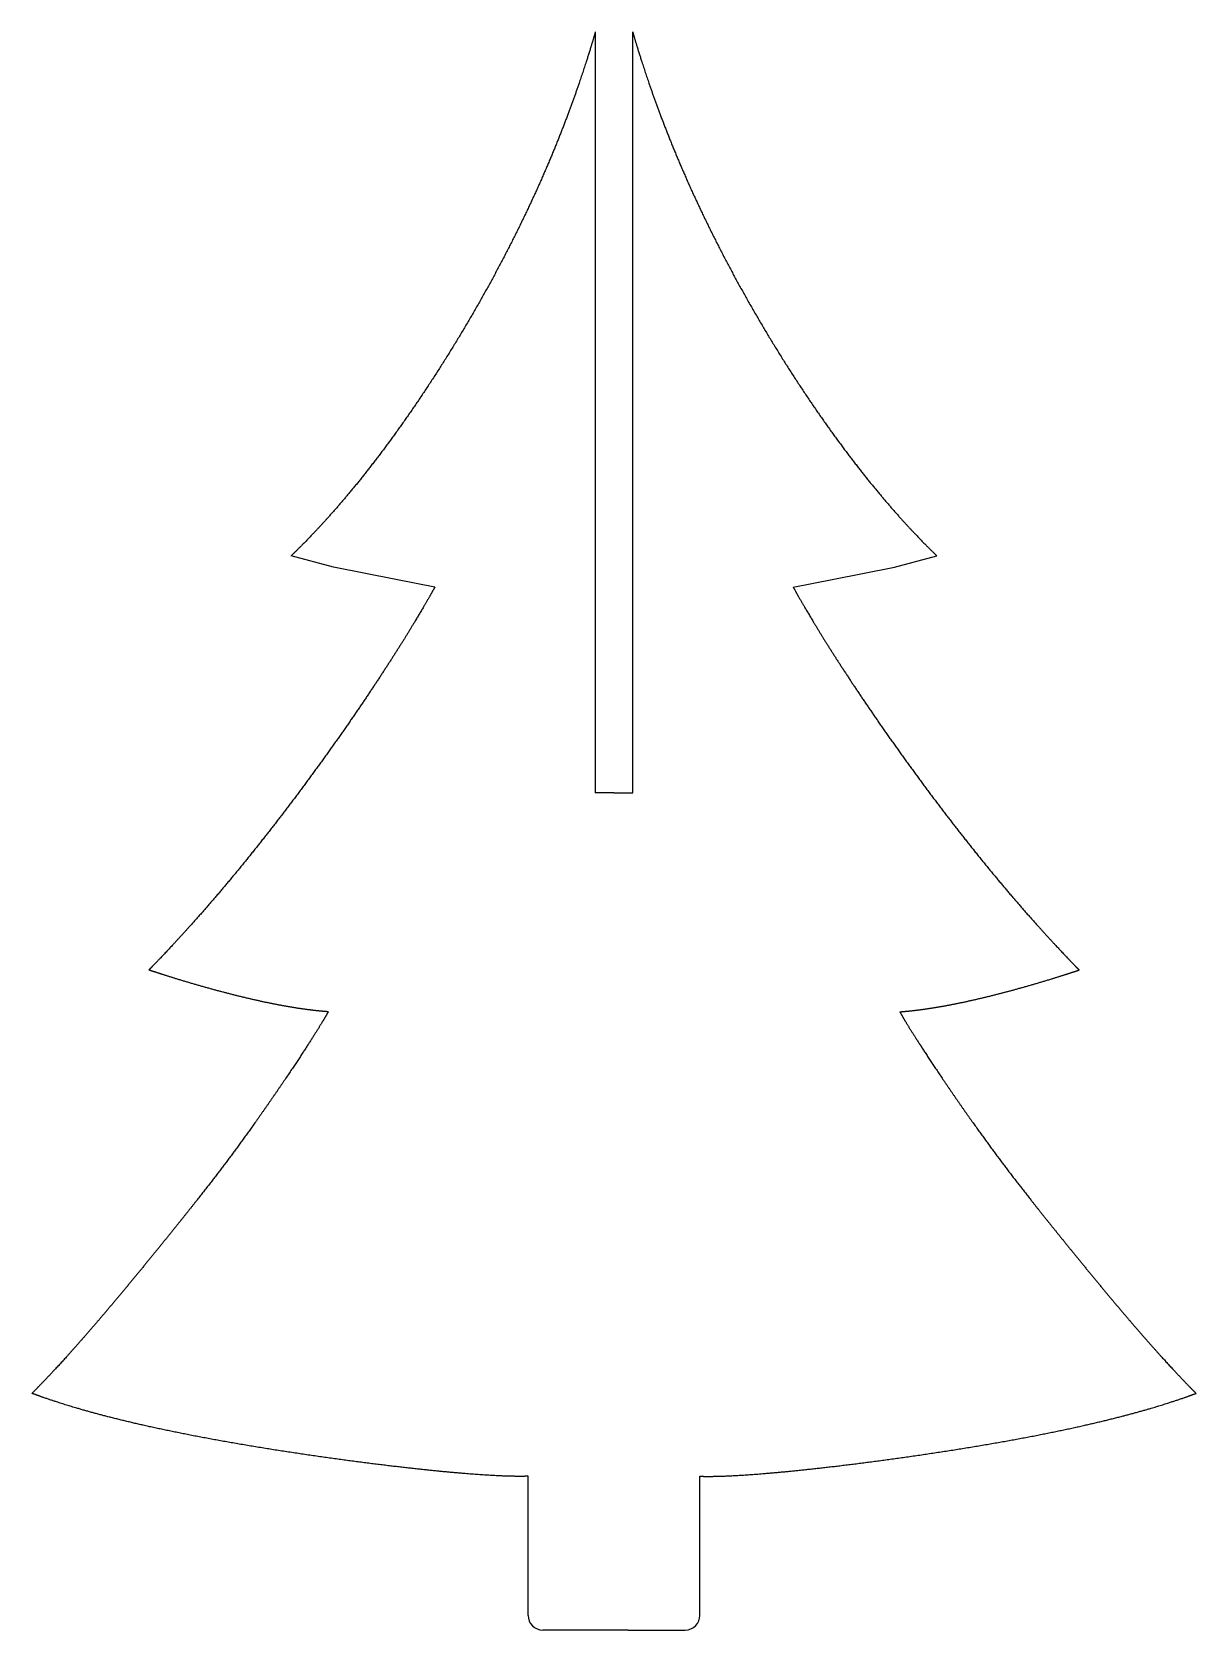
# Model space of a CAD drawing. Header units: inches. Extents: x -16.25 to -9.99, y -7.3 to 1.29.
import ezdxf

# ---------------------------------------------------------------- set-up
doc = ezdxf.new("R2010")
doc.units = ezdxf.units.IN
doc.layers.get('0').update_dxf_attribs({"linetype": 'CONTINUOUS'})

msp = doc.modelspace()

# ---------------------------------------------------------------- linework, layer by layer
for p, q in [((-13.2223, 1.2887), (-13.2223, -2.7993)), ((-13.0215, -2.7993), (-13.0215, 1.2887)), ((-14.629, -1.5882), (-14.8564, -1.5257)), ((-11.6148, -1.5882), (-11.3874, -1.5257)), ((-14.2949, -1.6539), (-14.629, -1.5882)), ((-11.9489, -1.6539), (-11.6148, -1.5882)), ((-14.085, -1.6952), (-14.2949, -1.6539)), ((-12.1588, -1.6952), (-11.9489, -1.6539)), ((-13.1219, -2.7993), (-13.2223, -2.7993)), ((-13.1219, -2.7993), (-13.0215, -2.7993)), ((-13.5838, -7.2203), (-13.5838, -6.4727)), ((-12.66, -7.2203), (-12.66, -6.4727)), ((-13.1973, -7.2991), (-13.5049, -7.2991)), ((-13.0465, -7.2991), (-13.1973, -7.2991)), ((-13.0465, -7.2991), (-12.7388, -7.2991))]:
    msp.add_line(p, q)
for centre, start, end in [((-13.5049, -7.2203), 180, 270), ((-12.7388, -7.2203), -90.00007, 0)]:
    msp.add_arc(centre, 0.0788, start, end)
for points in [[(-13.2223, 1.2887), (-13.2229, 1.2865), (-13.2323, 1.2543), (-13.2511, 1.1912), (-13.2811, 1.0955), (-13.3253, 0.9646), (-13.3868, 0.7973), (-13.4563, 0.6238), (-13.5341, 0.4446), (-13.6204, 0.2608), (-13.7149, 0.0735), (-13.8169, -0.1152), (-13.9251, -0.303), (-14.0382, -0.4875), (-14.1544, -0.6661), (-14.2722, -0.8366), (-14.3906, -0.9973), (-14.5085, -1.1472), (-14.6257, -1.2857), (-14.7185, -1.3874), (-14.7877, -1.4586), (-14.8335, -1.5037), (-14.8564, -1.5257)], [(-13.0215, 1.2887), (-13.0209, 1.2865), (-13.0115, 1.2543), (-12.9927, 1.1912), (-12.9627, 1.0955), (-12.9185, 0.9646), (-12.8569, 0.7973), (-12.7875, 0.6238), (-12.7097, 0.4446), (-12.6234, 0.2608), (-12.5289, 0.0735), (-12.4269, -0.1152), (-12.3186, -0.303), (-12.2056, -0.4875), (-12.0894, -0.6661), (-11.9715, -0.8366), (-11.8532, -0.9973), (-11.7352, -1.1472), (-11.6181, -1.2857), (-11.5253, -1.3874), (-11.4561, -1.4586), (-11.4103, -1.5037), (-11.3874, -1.5257)]]:
    msp.add_open_spline(points, degree=5, knots=[0.1464176, 0.1464176, 0.1464176, 0.1464176, 0.1464176, 0.1464176, 0.15, 0.2, 0.25, 0.3, 0.35, 0.4, 0.45, 0.5, 0.55, 0.6, 0.65, 0.7, 0.75, 0.8, 0.85, 0.9, 0.95, 1, 1, 1, 1, 1, 1])
for points in [[(-14.085, -1.6952), (-14.0974, -1.7174), (-14.123, -1.7626), (-14.1636, -1.8326), (-14.2224, -1.9304), (-14.3035, -2.0601), (-14.3925, -2.1971), (-14.4889, -2.3408), (-14.5921, -2.49), (-14.7009, -2.6426), (-14.8138, -2.7963), (-14.9293, -2.9487), (-15.0461, -3.0976), (-15.163, -3.2414), (-15.2794, -3.3792), (-15.3949, -3.5106), (-15.4864, -3.6106), (-15.5545, -3.6826), (-15.5997, -3.7294), (-15.6222, -3.7525)], [(-12.1588, -1.6952), (-12.1464, -1.7174), (-12.1208, -1.7626), (-12.0802, -1.8326), (-12.0214, -1.9304), (-11.9402, -2.0601), (-11.8513, -2.1971), (-11.7549, -2.3408), (-11.6517, -2.49), (-11.5429, -2.6426), (-11.43, -2.7963), (-11.3145, -2.9487), (-11.1977, -3.0976), (-11.0808, -3.2414), (-10.9644, -3.3792), (-10.8489, -3.5106), (-10.7574, -3.6106), (-10.6893, -3.6826), (-10.6441, -3.7294), (-10.6216, -3.7525)], [(-14.6581, -3.9768), (-14.6683, -3.9761), (-14.6889, -3.9743), (-14.7206, -3.9713), (-14.7644, -3.9662), (-14.8215, -3.9581), (-14.8811, -3.9483), (-14.9432, -3.9367), (-15.0075, -3.9235), (-15.0736, -3.9088), (-15.141, -3.8926), (-15.2094, -3.8752), (-15.2782, -3.8568), (-15.3473, -3.8375), (-15.4163, -3.8173), (-15.4851, -3.7964), (-15.5401, -3.7792), (-15.5812, -3.7659), (-15.6086, -3.757), (-15.6222, -3.7525)], [(-11.5857, -3.9768), (-11.5755, -3.9761), (-11.5548, -3.9743), (-11.5231, -3.9713), (-11.4794, -3.9662), (-11.4223, -3.9581), (-11.3626, -3.9483), (-11.3006, -3.9367), (-11.2363, -3.9235), (-11.1702, -3.9088), (-11.1028, -3.8926), (-11.0344, -3.8752), (-10.9656, -3.8568), (-10.8965, -3.8375), (-10.8275, -3.8173), (-10.7587, -3.7964), (-10.7037, -3.7792), (-10.6626, -3.7659), (-10.6352, -3.757), (-10.6216, -3.7525)], [(-14.6581, -3.9768), (-14.6625, -3.9847), (-14.672, -4.0016), (-14.6888, -4.0302), (-14.7161, -4.0749), (-14.7583, -4.1414), (-14.8081, -4.2177), (-14.8643, -4.3021), (-14.925, -4.3918), (-14.9883, -4.4836), (-15.0523, -4.5747), (-15.1156, -4.6629), (-15.1777, -4.7475), (-15.2393, -4.8293), (-15.3014, -4.91), (-15.3656, -4.9918), (-15.4331, -5.0767), (-15.5045, -5.1657), (-15.5799, -5.2587), (-15.6582, -5.3546), (-15.7383, -5.4517), (-15.8187, -5.548), (-15.898, -5.6415), (-15.9752, -5.7306), (-16.0493, -5.8143), (-16.1202, -5.892), (-16.174, -5.9492), (-16.2128, -5.9894), (-16.2379, -6.0149), (-16.2503, -6.0273)], [(-11.5857, -3.9768), (-11.5813, -3.9847), (-11.5718, -4.0016), (-11.555, -4.0302), (-11.5277, -4.0749), (-11.4855, -4.1414), (-11.4357, -4.2177), (-11.3795, -4.3021), (-11.3188, -4.3918), (-11.2555, -4.4836), (-11.1915, -4.5747), (-11.1282, -4.6629), (-11.0661, -4.7475), (-11.0045, -4.8293), (-10.9424, -4.91), (-10.8782, -4.9918), (-10.8107, -5.0767), (-10.7392, -5.1657), (-10.6639, -5.2587), (-10.5856, -5.3546), (-10.5055, -5.4517), (-10.4251, -5.548), (-10.3458, -5.6415), (-10.2686, -5.7306), (-10.1944, -5.8143), (-10.1236, -5.892), (-10.0698, -5.9492), (-10.031, -5.9894), (-10.0058, -6.0149), (-9.9934, -6.0273)], [(-13.5838, -6.4727), (-13.6003, -6.4732), (-13.6359, -6.4737), (-13.6967, -6.4729), (-13.793, -6.4686), (-13.9385, -6.458), (-14.1087, -6.442), (-14.3011, -6.4207), (-14.5112, -6.3946), (-14.7328, -6.3641), (-14.9591, -6.3299), (-15.1834, -6.2926), (-15.3995, -6.2528), (-15.6029, -6.2108), (-15.7909, -6.1671), (-15.9622, -6.122), (-16.0858, -6.0847), (-16.171, -6.0562), (-16.2244, -6.037), (-16.2503, -6.0273)], [(-12.66, -6.4727), (-12.6435, -6.4732), (-12.6079, -6.4737), (-12.547, -6.4729), (-12.4508, -6.4686), (-12.3053, -6.458), (-12.1351, -6.442), (-11.9426, -6.4207), (-11.7326, -6.3946), (-11.511, -6.3641), (-11.2847, -6.3299), (-11.0604, -6.2926), (-10.8442, -6.2528), (-10.6409, -6.2108), (-10.4529, -6.1671), (-10.2816, -6.122), (-10.158, -6.0847), (-10.0728, -6.0562), (-10.0194, -6.037), (-9.9934, -6.0273)]]:
    msp.add_open_spline(points, degree=5)

doc.saveas('drawing.dxf')
